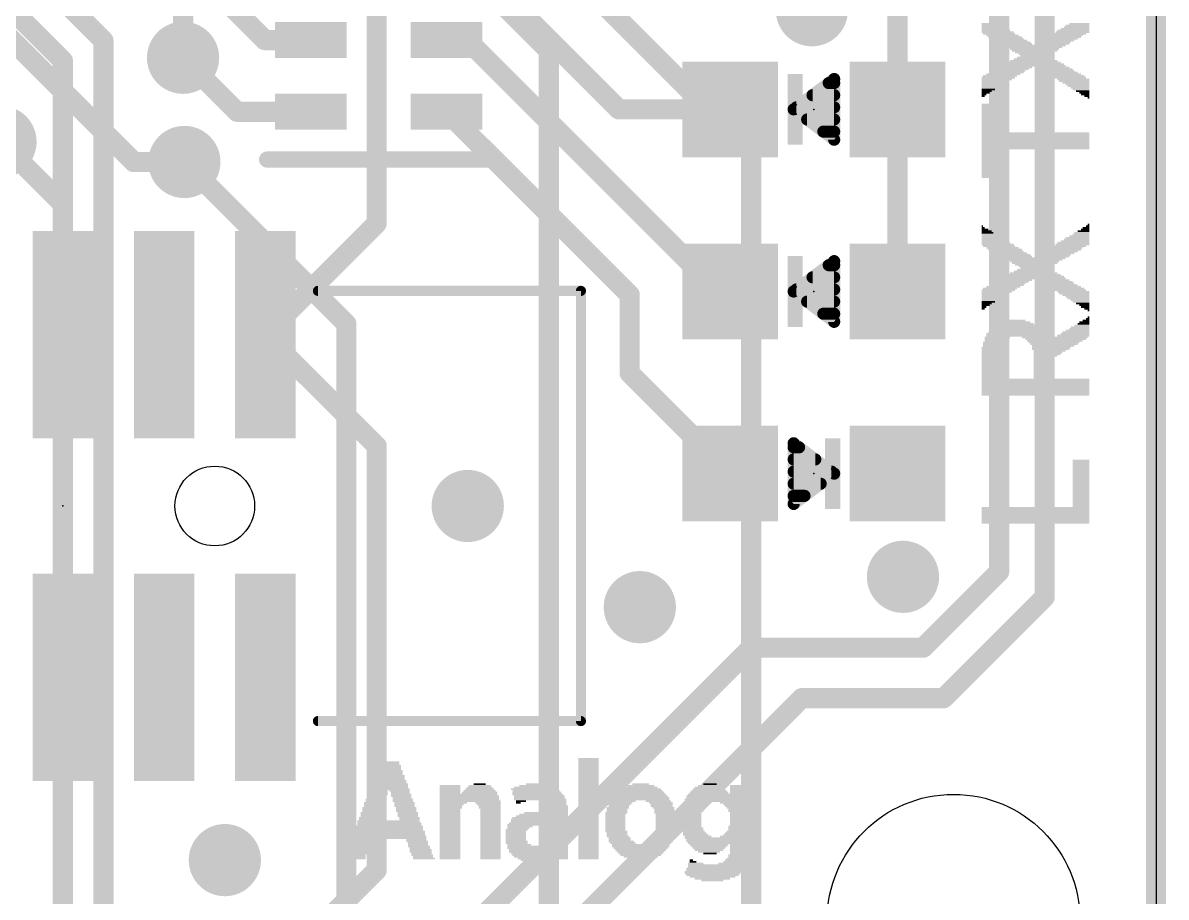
# Model space of a CAD drawing. Extents: x -3.3 to 68.7, y -0.1 to 53.5.
# Drawn here: x 54.36 to 68.71, y 7.92 to 18.89 of the extents above; entities that cross this region are included whole.
import ezdxf

# ---------------------------------------------------------------- set-up
doc = ezdxf.new("R2010")
doc.units = 0
for name, color, linetype in [('1', 12, 'CONTINUOUS'), ('16', 5, 'CONTINUOUS'), ('18', 3, 'CONTINUOUS'), ('20', 53, 'CONTINUOUS'), ('200', 4, 'CONTINUOUS'), ('21', 40, 'CONTINUOUS'), ('23', 53, 'CONTINUOUS')]:
    doc.layers.add(name, color=color, linetype=linetype)

# ---------------------------------------------------------------- blocks, each defined once
blk = doc.blocks.new('RECT')
blk.add_solid([(-0.5, -0.5), (0.5, -0.5), (-0.5, 0.5), (0.5, 0.5)])
blk = doc.blocks.new('ROUNDV')
at = {"const_width": 0.5}
blk.add_lwpolyline([(0, -0.25, 1), (0, 0.25, 1), (0, -0.25)], format="xyb", dxfattribs=at)

msp = doc.modelspace()

# ---------------------------------------------------------------- linework, layer by layer
at = {"layer": '1', "const_width": 0.254}
for points in [[(68.58, 53.34), (68.58, 0)], [(67.183, 26.67), (67.183, 11.684)], [(66.6115, 22.1615), (66.6115, 12.0015)], [(58.801, 16.374), (58.801, 20.828)], [(65.3374, 20.3454), (65.3374, 17.8054)], [(57.3976, 18.6754), (56.642, 19.431)], [(61.8404, 17.8054), (60.1704, 19.4754)], [(55.753, 17.145), (53.848, 19.05)], [(57.3976, 18.6754), (57.9764, 18.6754)], [(59.6764, 18.6754), (59.9376, 18.6754)], [(63.0936, 15.5194), (59.9376, 18.6754)], [(57.0495, 17.7754), (56.3717, 18.4532)], [(61.8404, 17.8054), (63.2374, 17.8054)], [(65.3374, 17.8054), (65.3374, 15.5194)], [(57.9764, 17.7754), (57.0495, 17.7754)], [(59.6764, 17.7754), (61.976, 15.4758)], [(54.0806, 17.399), (54.864, 16.6156)], [(56.388, 17.145), (55.753, 17.145)], [(54.864, 16.6156), (54.864, 14.977)], [(57.404, 14.977), (58.801, 16.374)], [(63.0936, 15.5194), (63.2374, 15.5194)], [(61.976, 15.4758), (61.976, 14.4948)], [(57.404, 14.977), (58.801, 13.58)], [(61.976, 14.4948), (63.2374, 13.2334)], [(58.801, 13.58), (58.801, 8.255)], [(66.6115, 12.0015), (65.659, 11.049)], [(67.183, 11.684), (65.913, 10.414)], [(63.5, 11.049), (58.801, 6.35)], [(65.659, 11.049), (63.5, 11.049)], [(64.135, 10.414), (59.182, 5.461)], [(65.913, 10.414), (64.135, 10.414)], [(58.801, 8.255), (57.531, 6.985)]]:
    msp.add_lwpolyline(points, dxfattribs=at)
at = {"layer": '1', "const_width": 0.127}
for points in [[(57.3976, 18.7389, 1), (57.3976, 18.6119)], [(57.9764, 18.6119, 1), (57.9764, 18.7389)], [(59.6764, 18.7389, 1), (59.6764, 18.6119)], [(59.9825, 18.7203, 1), (59.8927, 18.6305)], [(59.9376, 18.6119, 1), (59.9376, 18.7389)], [(57.3527, 18.6305, 1), (57.4425, 18.7203)], [(56.4166, 18.4981, 1), (56.3268, 18.4082)], [(61.8404, 17.8689, 1), (61.8404, 17.7419)], [(63.2374, 17.7419, 1), (63.2374, 17.8689)], [(65.4009, 17.8054, 1), (65.2739, 17.8054)], [(57.0495, 17.8389, 1), (57.0495, 17.7119)], [(57.0046, 17.7305, 1), (57.0944, 17.8203)], [(57.9764, 17.7119, 1), (57.9764, 17.8389)], [(59.7213, 17.8203, 1), (59.6315, 17.7305)], [(61.7955, 17.7605, 1), (61.8853, 17.8503)], [(65.2739, 17.8054, 1), (65.4009, 17.8054)], [(55.753, 17.2085, 1), (55.753, 17.0815)], [(55.7081, 17.1001, 1), (55.7979, 17.1899)], [(56.388, 17.0815, 1), (56.388, 17.2085)], [(54.9275, 16.6156, 1), (54.8005, 16.6156)], [(54.8191, 16.5707, 1), (54.9089, 16.6605)], [(58.8459, 16.3291, 1), (58.7561, 16.4189)], [(58.7375, 16.374, 1), (58.8645, 16.374)], [(63.0936, 15.5829, 1), (63.0936, 15.4559)], [(63.2374, 15.4559, 1), (63.2374, 15.5829)], [(62.0395, 15.4758, 1), (61.9125, 15.4758)], [(61.9311, 15.4309, 1), (62.0209, 15.5207)], [(63.0487, 15.4745, 1), (63.1385, 15.5643)], [(65.2739, 15.5194, 1), (65.4009, 15.5194)], [(57.4489, 15.0219, 1), (57.3591, 14.9321)], [(57.3591, 15.0219, 1), (57.4489, 14.9321)], [(54.8005, 14.977, 1), (54.9275, 14.977)], [(62.0209, 14.5397, 1), (61.9311, 14.4499)], [(61.9125, 14.4948, 1), (62.0395, 14.4948)], [(58.8645, 13.58, 1), (58.7375, 13.58)], [(58.7561, 13.5351, 1), (58.8459, 13.6249)], [(63.1925, 13.1885, 1), (63.2823, 13.2783)], [(66.548, 12.0015, 1), (66.675, 12.0015)], [(66.6564, 11.9566, 1), (66.5666, 12.0464)], [(67.2279, 11.6391, 1), (67.1381, 11.7289)], [(67.1195, 11.684, 1), (67.2465, 11.684)], [(63.5, 11.1125, 1), (63.5, 10.9855)], [(63.5449, 11.0041, 1), (63.4551, 11.0939)], [(65.6141, 11.0939, 1), (65.7039, 11.0041)], [(65.659, 10.9855, 1), (65.659, 11.1125)], [(64.135, 10.4775, 1), (64.135, 10.3505)], [(64.1799, 10.3691, 1), (64.0901, 10.4589)], [(65.8681, 10.4589, 1), (65.9579, 10.3691)], [(65.913, 10.3505, 1), (65.913, 10.4775)], [(58.8459, 8.2101, 1), (58.7561, 8.2999)], [(58.7375, 8.255, 1), (58.8645, 8.255)]]:
    msp.add_lwpolyline(points, format="xyb", dxfattribs=at)
at = {"layer": '16', "const_width": 0.254}
for points in [[(68.58, 53.34), (68.58, 0)], [(63.5, 17.272), (57.785, 22.987)], [(60.96, 18.542), (57.658, 21.844)], [(55.372, 18.669), (54.229, 19.812)], [(54.864, 18.415), (53.721, 19.558)], [(56.3717, 19.0663), (56.3717, 18.4532)], [(55.372, 3.048), (55.372, 18.669)], [(60.96, 18.542), (60.96, 2.54)], [(54.864, 18.415), (54.864, 4.064)], [(63.5, 17.272), (63.5, 2.54)], [(58.42, 15.113), (56.388, 17.145)], [(58.42, 15.113), (58.42, 2.54)]]:
    msp.add_lwpolyline(points, dxfattribs=at)
at = {"layer": '16', "const_width": 0.127}
for points in [[(55.4355, 18.669, 1), (55.3085, 18.669)], [(55.3271, 18.6241, 1), (55.4169, 18.7139)], [(61.0235, 18.542, 1), (60.8965, 18.542)], [(60.9151, 18.4971, 1), (61.0049, 18.5869)], [(54.9275, 18.415, 1), (54.8005, 18.415)], [(54.8191, 18.3701, 1), (54.9089, 18.4599)], [(56.3082, 18.4532, 1), (56.4352, 18.4532)], [(63.5635, 17.272, 1), (63.4365, 17.272)], [(63.4551, 17.2271, 1), (63.5449, 17.3169)], [(56.4329, 17.1899, 1), (56.3431, 17.1001)], [(58.4835, 15.113, 1), (58.3565, 15.113)], [(58.3751, 15.0681, 1), (58.4649, 15.1579)]]:
    msp.add_lwpolyline(points, format="xyb", dxfattribs=at)
at = {"layer": '20'}
msp.add_line((68.58, 37.846), (68.58, 5.08), dxfattribs=at)
for centre, radius in [((56.769, 12.827), 0.5), ((66.04, 7.62), 1.5875)]:
    msp.add_circle(centre, radius, dxfattribs=at)
at = {"layer": '21'}
for points, const_width in [([(64.5414, 18.1864), (64.0334, 17.8054)], 0.1524), ([(64.5414, 17.4244), (64.5414, 18.1864)], 0.1524), ([(64.4737, 18.1356), (64.5414, 18.1356)], 0.1524), ([(64.2705, 17.9832), (64.5414, 17.9832)], 0.1524), ([(64.0334, 17.8054), (64.5414, 17.4244)], 0.1524), ([(64.0673, 17.8308), (64.5414, 17.8308)], 0.1524), ([(64.2027, 17.6784), (64.5414, 17.6784)], 0.1524), ([(64.4059, 17.526), (64.5414, 17.526)], 0.1524), ([(60.2264, 17.1754), (57.4264, 17.1754)], 0.2032), ([(64.5414, 15.9004), (64.0334, 15.5194)], 0.1524), ([(64.4737, 15.8496), (64.5414, 15.8496)], 0.1524), ([(64.5414, 15.1384), (64.5414, 15.9004)], 0.1524), ([(64.2705, 15.6972), (64.5414, 15.6972)], 0.1524), ([(58.064, 15.527), (61.364, 15.527)], 0.127), ([(61.364, 15.527), (61.364, 10.127)], 0.127), ([(64.0334, 15.5194), (64.5414, 15.1384)], 0.1524), ([(64.0673, 15.5448), (64.5414, 15.5448)], 0.1524), ([(64.2027, 15.3924), (64.5414, 15.3924)], 0.1524), ([(64.4059, 15.24), (64.5414, 15.24)], 0.1524), ([(64.5414, 13.2334), (64.0334, 13.6144)], 0.1524), ([(64.0334, 13.6144), (64.0334, 12.8524)], 0.1524), ([(64.0334, 13.5636), (64.1011, 13.5636)], 0.1524), ([(64.0334, 13.4112), (64.3043, 13.4112)], 0.1524), ([(64.0334, 13.2588), (64.5075, 13.2588)], 0.1524), ([(64.0334, 12.8524), (64.5414, 13.2334)], 0.1524), ([(64.0334, 13.1064), (64.3721, 13.1064)], 0.1524), ([(64.0334, 12.954), (64.1689, 12.954)], 0.1524), ([(61.364, 10.127), (58.064, 10.127)], 0.127)]:
    msp.add_lwpolyline(points, dxfattribs=dict(at, const_width=const_width))
for points, const_width in [([(64.5795, 18.1864, 1), (64.5033, 18.1864)], 0.0762), ([(64.5643, 18.1559, 1), (64.5185, 18.2169)], 0.0762), ([(64.4737, 18.1737, 1), (64.4737, 18.0975)], 0.0762), ([(64.5414, 18.0975, 1), (64.5414, 18.1737)], 0.0762), ([(64.2705, 18.0213, 1), (64.2705, 17.9451)], 0.0762), ([(64.5414, 17.9451, 1), (64.5414, 18.0213)], 0.0762), ([(64.0563, 17.8359, 1), (64.0105, 17.7749)], 0.0762), ([(64.0105, 17.8359, 1), (64.0563, 17.7749)], 0.0762), ([(64.0673, 17.8689, 1), (64.0673, 17.7927)], 0.0762), ([(64.5414, 17.7927, 1), (64.5414, 17.8689)], 0.0762), ([(64.2027, 17.7165, 1), (64.2027, 17.6403)], 0.0762), ([(64.5414, 17.6403, 1), (64.5414, 17.7165)], 0.0762), ([(64.4059, 17.5641, 1), (64.4059, 17.4879)], 0.0762), ([(64.5414, 17.4879, 1), (64.5414, 17.5641)], 0.0762), ([(64.5033, 17.4244, 1), (64.5795, 17.4244)], 0.0762), ([(64.5185, 17.3939, 1), (64.5643, 17.4549)], 0.0762), ([(57.4264, 17.2262, 1), (57.4264, 17.1246)], 0.1016), ([(60.2264, 17.1246, 1), (60.2264, 17.2262)], 0.1016), ([(64.4737, 15.8877, 1), (64.4737, 15.8115)], 0.0762), ([(64.5795, 15.9004, 1), (64.5033, 15.9004)], 0.0762), ([(64.5643, 15.8699, 1), (64.5185, 15.9309)], 0.0762), ([(64.5414, 15.8115, 1), (64.5414, 15.8877)], 0.0762), ([(64.2705, 15.7353, 1), (64.2705, 15.6591)], 0.0762), ([(64.5414, 15.6591, 1), (64.5414, 15.7353)], 0.0762), ([(58.064, 15.5588, 1), (58.064, 15.4953)], 0.0635), ([(61.3958, 15.527, 1), (61.3323, 15.527)], 0.0635), ([(61.364, 15.4953, 1), (61.364, 15.5588)], 0.0635), ([(64.0563, 15.5499, 1), (64.0105, 15.4889)], 0.0762), ([(64.0105, 15.5499, 1), (64.0563, 15.4889)], 0.0762), ([(64.0673, 15.5829, 1), (64.0673, 15.5067)], 0.0762), ([(64.5414, 15.5067, 1), (64.5414, 15.5829)], 0.0762), ([(64.2027, 15.4305, 1), (64.2027, 15.3543)], 0.0762), ([(64.5414, 15.3543, 1), (64.5414, 15.4305)], 0.0762), ([(64.4059, 15.2781, 1), (64.4059, 15.2019)], 0.0762), ([(64.5185, 15.1079, 1), (64.5643, 15.1689)], 0.0762), ([(64.5414, 15.2019, 1), (64.5414, 15.2781)], 0.0762), ([(64.5033, 15.1384, 1), (64.5795, 15.1384)], 0.0762), ([(64.0563, 13.6449, 1), (64.0105, 13.5839)], 0.0762), ([(64.0715, 13.6144, 1), (63.9953, 13.6144)], 0.0762), ([(64.0334, 13.6017, 1), (64.0334, 13.5255)], 0.0762), ([(64.1011, 13.5255, 1), (64.1011, 13.6017)], 0.0762), ([(64.0334, 13.4493, 1), (64.0334, 13.3731)], 0.0762), ([(64.3043, 13.3731, 1), (64.3043, 13.4493)], 0.0762), ([(64.0334, 13.2969, 1), (64.0334, 13.2207)], 0.0762), ([(64.5075, 13.2207, 1), (64.5075, 13.2969)], 0.0762), ([(64.5643, 13.2029, 1), (64.5185, 13.2639)], 0.0762), ([(64.5185, 13.2029, 1), (64.5643, 13.2639)], 0.0762), ([(64.0334, 13.1445, 1), (64.0334, 13.0683)], 0.0762), ([(64.3721, 13.0683, 1), (64.3721, 13.1445)], 0.0762), ([(64.0334, 12.9921, 1), (64.0334, 12.9159)], 0.0762), ([(64.0105, 12.8829, 1), (64.0563, 12.8219)], 0.0762), ([(64.1689, 12.9159, 1), (64.1689, 12.9921)], 0.0762), ([(63.9953, 12.8524, 1), (64.0715, 12.8524)], 0.0762), ([(58.064, 10.1588, 1), (58.064, 10.0953)], 0.0635), ([(61.364, 10.0953, 1), (61.364, 10.1588)], 0.0635), ([(61.3323, 10.127, 1), (61.3958, 10.127)], 0.0635)]:
    msp.add_lwpolyline(points, format="xyb", dxfattribs=dict(at, const_width=const_width))
at = {"layer": '23'}
for p in [(64.2874, 17.8054), (64.2874, 15.5194), (64.2874, 13.2334), (54.864, 12.827)]:
    msp.add_point(p, dxfattribs=at)

# ---------------------------------------------------------------- block references
at = {"layer": '1'}
for p, xscale, yscale, rotation in [((57.9764, 18.6754), 0.45, 0.9, 90), ((59.6764, 18.6754), 0.45, 0.9, 90), ((63.2374, 17.8054), 1.2, 1.2, 90), ((65.3374, 17.8054), 1.2, 1.2, 90), ((57.9764, 17.7754), 0.45, 0.9, 90), ((59.6764, 17.7754), 0.45, 0.9, 90), ((63.2374, 15.5194), 1.2, 1.2, 90), ((65.3374, 15.5194), 1.2, 1.2, 90), ((63.2374, 13.2334), 1.2, 1.2, 270), ((65.3374, 13.2334), 1.2, 1.2, 270)]:
    msp.add_blockref('RECT', p, dxfattribs=dict(at, xscale=xscale, yscale=yscale, rotation=rotation))
at = {"layer": '1', "xscale": 0.76, "yscale": 2.6}
for p in [(54.864, 14.977), (56.134, 14.977), (57.404, 14.977), (54.864, 10.677), (56.134, 10.677), (57.404, 10.677)]:
    msp.add_blockref('RECT', p, dxfattribs=at)
at = {"layer": '18', "xscale": 0.9064, "yscale": 0.9064}
for p in [(64.262, 19.05), (64.262, 19.05), (56.3717, 18.4532), (56.3717, 18.4532), (54.0806, 17.399), (54.0806, 17.399), (56.388, 17.145), (56.388, 17.145), (59.944, 12.827), (59.944, 12.827), (65.405, 11.938), (65.405, 11.938), (62.103, 11.557), (62.103, 11.557), (56.896, 8.382), (56.896, 8.382)]:
    msp.add_blockref('ROUNDV', p, dxfattribs=at)
at = {"layer": '200'}
for p, xscale, yscale in [((66.5175, 18.8595), 0.254, 0.0213), ((66.5378, 18.8383), 0.2946, 0.0211), ((66.5594, 18.8172), 0.3378, 0.0211), ((66.5696, 18.796), 0.3581, 0.0213), ((66.5061, 18.8807), 0.2311, 0.0211), ((67.5437, 18.796), 0.4013, 0.0213), ((67.564, 18.8172), 0.3607, 0.0211), ((67.5856, 18.8383), 0.3175, 0.0211), ((67.5958, 18.8595), 0.2972, 0.0213), ((67.6173, 18.8807), 0.254, 0.0211), ((66.5912, 18.7748), 0.4013, 0.0211), ((66.6115, 18.7537), 0.4013, 0.0211), ((66.6534, 18.7325), 0.4039, 0.0213), ((66.6864, 18.7113), 0.4242, 0.0211), ((66.7182, 18.6902), 0.4013, 0.0211), ((66.7588, 18.669), 0.4013, 0.0213), ((66.802, 18.6478), 0.4013, 0.0211), ((67.31, 18.6478), 0.4013, 0.0211), ((67.3418, 18.669), 0.4242, 0.0213), ((67.3849, 18.6902), 0.4242, 0.0211), ((67.4268, 18.7113), 0.4216, 0.0211), ((67.4484, 18.7325), 0.4242, 0.0213), ((67.4903, 18.7537), 0.4216, 0.0211), ((67.5323, 18.7748), 0.4242, 0.0211), ((66.8236, 18.6267), 0.4039, 0.0211), ((67.056, 18.6055), 0.7823, 0.0213), ((67.0573, 18.5843), 0.6985, 0.0211), ((67.056, 18.5632), 0.6147, 0.0211), ((67.0573, 18.542), 0.5715, 0.0213), ((67.056, 18.5208), 0.4877, 0.0211), ((67.056, 18.4997), 0.4013, 0.0211), ((67.2782, 18.6267), 0.4242, 0.0211), ((67.0458, 18.3515), 0.8026, 0.0213), ((67.056, 18.3727), 0.7417, 0.0211), ((67.0458, 18.3938), 0.6756, 0.0211), ((67.0458, 18.415), 0.5944, 0.0213), ((67.0458, 18.4362), 0.508, 0.0211), ((67.0573, 18.4573), 0.4445, 0.0211), ((67.056, 18.4785), 0.3607, 0.0213), ((66.6229, 18.2245), 0.4242, 0.0213), ((66.6636, 18.2457), 0.4242, 0.0211), ((66.7067, 18.2668), 0.4242, 0.0211), ((66.7385, 18.288), 0.4013, 0.0213), ((66.7703, 18.3092), 0.4242, 0.0211), ((66.8134, 18.3303), 0.4242, 0.0211), ((67.2897, 18.3303), 0.4013, 0.0211), ((67.3316, 18.3092), 0.4039, 0.0211), ((67.3532, 18.288), 0.4013, 0.0213), ((67.3951, 18.2668), 0.4039, 0.0211), ((67.437, 18.2457), 0.4013, 0.0211), ((67.4688, 18.2245), 0.4242, 0.0213), ((66.6013, 18.2033), 0.4216, 0.0211), ((66.581, 18.1822), 0.381, 0.0211), ((66.5594, 18.161), 0.3378, 0.0213), ((66.5277, 18.1187), 0.2743, 0.0211), ((66.4959, 18.0763), 0.2108, 0.0211), ((66.5493, 18.1398), 0.3175, 0.0211), ((66.5061, 18.0975), 0.2311, 0.0213), ((67.5005, 18.2033), 0.4013, 0.0211), ((67.5437, 18.1822), 0.4013, 0.0211), ((67.5538, 18.161), 0.381, 0.0213), ((67.5754, 18.1398), 0.3378, 0.0211), ((67.5958, 18.1187), 0.2972, 0.0211), ((67.6072, 18.0975), 0.2743, 0.0213), ((67.6275, 18.0763), 0.2337, 0.0211), ((66.4743, 18.0552), 0.1676, 0.0211), ((66.454, 18.034), 0.127, 0.0213), ((66.421, 17.9917), 0.061, 0.0211), ((66.4108, 17.9705), 0.0406, 0.0213), ((66.4426, 18.0128), 0.1041, 0.0211), ((67.6389, 18.0552), 0.2108, 0.0211), ((67.6593, 18.034), 0.1702, 0.0213), ((67.6808, 18.0128), 0.127, 0.0211), ((67.691, 17.9917), 0.1067, 0.0211), ((67.7126, 17.9705), 0.0635, 0.0213), ((67.7342, 17.9493), 0.0203, 0.0211), ((66.4959, 17.8647), 0.2108, 0.0211), ((66.4959, 17.8435), 0.2108, 0.0213), ((66.4959, 17.8223), 0.2108, 0.0211), ((66.4959, 17.8012), 0.2108, 0.0211), ((66.4959, 17.78), 0.2108, 0.0213), ((66.4959, 17.7588), 0.2108, 0.0211), ((66.4959, 17.7377), 0.2108, 0.0211), ((66.4959, 17.7165), 0.2108, 0.0213), ((66.4959, 17.6953), 0.2108, 0.0211), ((66.4959, 17.6742), 0.2108, 0.0211), ((66.4959, 17.653), 0.2108, 0.0213), ((66.4959, 17.6318), 0.2108, 0.0211), ((66.4959, 17.6107), 0.2108, 0.0211), ((66.4959, 17.5895), 0.2108, 0.0213), ((66.4959, 17.5683), 0.2108, 0.0211), ((66.4959, 17.5472), 0.2108, 0.0211), ((66.4959, 17.526), 0.2108, 0.0213), ((67.0674, 17.5048), 1.3538, 0.0211), ((67.0674, 17.4837), 1.3538, 0.0211), ((67.0674, 17.4625), 1.3538, 0.0213), ((67.0674, 17.4413), 1.3538, 0.0211), ((67.0674, 17.4202), 1.3538, 0.0211), ((67.0674, 17.399), 1.3538, 0.0213), ((67.0674, 17.3778), 1.3538, 0.0211), ((67.0674, 17.3567), 1.3538, 0.0211), ((67.0674, 17.3355), 1.3538, 0.0213), ((67.0674, 17.3143), 1.3538, 0.0211), ((66.4959, 17.2932), 0.2108, 0.0211), ((66.4959, 17.272), 0.2108, 0.0213), ((66.4959, 17.2508), 0.2108, 0.0211), ((66.4959, 17.2297), 0.2108, 0.0211), ((66.4959, 17.2085), 0.2108, 0.0213), ((66.4959, 17.1873), 0.2108, 0.0211), ((66.4959, 17.1662), 0.2108, 0.0211), ((66.4959, 17.145), 0.2108, 0.0213), ((66.4959, 17.1238), 0.2108, 0.0211), ((66.4959, 17.1027), 0.2108, 0.0211), ((66.4959, 17.0815), 0.2108, 0.0213), ((66.4959, 17.0603), 0.2108, 0.0211), ((66.4959, 17.0392), 0.2108, 0.0211), ((66.4959, 17.018), 0.2108, 0.0213), ((66.4959, 16.9968), 0.2108, 0.0211), ((66.4959, 16.9757), 0.2108, 0.0211), ((66.4959, 16.9545), 0.2108, 0.0213), ((67.7342, 16.3618), 0.0203, 0.0211), ((66.4108, 16.3195), 0.0406, 0.0213), ((66.4324, 16.2983), 0.0838, 0.0211), ((66.454, 16.2772), 0.127, 0.0211), ((66.4007, 16.3407), 0.0203, 0.0211), ((66.4642, 16.256), 0.1473, 0.0213), ((66.4858, 16.2348), 0.1905, 0.0211), ((66.5061, 16.2137), 0.2311, 0.0211), ((67.6173, 16.2137), 0.254, 0.0211), ((67.6389, 16.2348), 0.2108, 0.0211), ((67.6491, 16.256), 0.1905, 0.0213), ((67.6707, 16.2772), 0.1473, 0.0211), ((67.691, 16.2983), 0.1067, 0.0211), ((67.7024, 16.3195), 0.0838, 0.0213), ((67.7228, 16.3407), 0.0432, 0.0211), ((66.5175, 16.1925), 0.254, 0.0213), ((66.5378, 16.1713), 0.2946, 0.0211), ((66.5594, 16.1502), 0.3378, 0.0211), ((66.5696, 16.129), 0.3581, 0.0213), ((66.5912, 16.1078), 0.4013, 0.0211), ((66.6115, 16.0867), 0.4013, 0.0211), ((66.6534, 16.0655), 0.4039, 0.0213), ((67.4484, 16.0655), 0.4242, 0.0213), ((67.4903, 16.0867), 0.4216, 0.0211), ((67.5323, 16.1078), 0.4242, 0.0211), ((67.5437, 16.129), 0.4013, 0.0213), ((67.564, 16.1502), 0.3607, 0.0211), ((67.5856, 16.1713), 0.3175, 0.0211), ((67.5958, 16.1925), 0.2972, 0.0213), ((66.6864, 16.0443), 0.4242, 0.0211), ((66.7182, 16.0232), 0.4013, 0.0211), ((66.7588, 16.002), 0.4013, 0.0213), ((66.802, 15.9808), 0.4013, 0.0211), ((66.8236, 15.9597), 0.4039, 0.0211), ((67.056, 15.9385), 0.7823, 0.0213), ((67.0573, 15.9173), 0.6985, 0.0211), ((67.2782, 15.9597), 0.4242, 0.0211), ((67.31, 15.9808), 0.4013, 0.0211), ((67.3418, 16.002), 0.4242, 0.0213), ((67.3849, 16.0232), 0.4242, 0.0211), ((67.4268, 16.0443), 0.4216, 0.0211), ((67.056, 15.8962), 0.6147, 0.0211), ((67.0573, 15.875), 0.5715, 0.0213), ((67.056, 15.8538), 0.4877, 0.0211), ((67.0573, 15.7903), 0.4445, 0.0211), ((67.056, 15.8327), 0.4013, 0.0211), ((67.056, 15.8115), 0.3607, 0.0213), ((66.7703, 15.6422), 0.4242, 0.0211), ((66.8134, 15.6633), 0.4242, 0.0211), ((67.0458, 15.6845), 0.8026, 0.0213), ((67.056, 15.7057), 0.7417, 0.0211), ((67.0458, 15.7268), 0.6756, 0.0211), ((67.0458, 15.748), 0.5944, 0.0213), ((67.0458, 15.7692), 0.508, 0.0211), ((67.2897, 15.6633), 0.4013, 0.0211), ((67.3316, 15.6422), 0.4039, 0.0211), ((66.6013, 15.5363), 0.4216, 0.0211), ((66.581, 15.5152), 0.381, 0.0211), ((66.5594, 15.494), 0.3378, 0.0213), ((66.6229, 15.5575), 0.4242, 0.0213), ((66.6636, 15.5787), 0.4242, 0.0211), ((66.7067, 15.5998), 0.4242, 0.0211), ((66.7385, 15.621), 0.4013, 0.0213), ((67.3532, 15.621), 0.4013, 0.0213), ((67.3951, 15.5998), 0.4039, 0.0211), ((67.437, 15.5787), 0.4013, 0.0211), ((67.4688, 15.5575), 0.4242, 0.0213), ((67.5005, 15.5363), 0.4013, 0.0211), ((67.5437, 15.5152), 0.4013, 0.0211), ((67.5538, 15.494), 0.381, 0.0213), ((66.5277, 15.4517), 0.2743, 0.0211), ((66.4959, 15.4093), 0.2108, 0.0211), ((66.4743, 15.3882), 0.1676, 0.0211), ((66.454, 15.367), 0.127, 0.0213), ((66.5493, 15.4728), 0.3175, 0.0211), ((66.5061, 15.4305), 0.2311, 0.0213), ((66.4426, 15.3458), 0.1041, 0.0211), ((67.5754, 15.4728), 0.3378, 0.0211), ((67.5958, 15.4517), 0.2972, 0.0211), ((67.6072, 15.4305), 0.2743, 0.0213), ((67.6275, 15.4093), 0.2337, 0.0211), ((67.6389, 15.3882), 0.2108, 0.0211), ((67.6593, 15.367), 0.1702, 0.0213), ((67.6808, 15.3458), 0.127, 0.0211), ((66.421, 15.3247), 0.061, 0.0211), ((66.4108, 15.3035), 0.0406, 0.0213), ((67.691, 15.3247), 0.1067, 0.0211), ((67.7126, 15.3035), 0.0635, 0.0213), ((67.7342, 15.2823), 0.0203, 0.0211), ((67.7342, 15.1977), 0.0203, 0.0211), ((66.8236, 15.0707), 0.5715, 0.0211), ((66.8122, 15.0918), 0.508, 0.0211), ((66.8236, 15.113), 0.4445, 0.0213), ((66.8236, 15.1342), 0.3581, 0.0211), ((66.8236, 15.1553), 0.2311, 0.0211), ((67.6275, 15.0707), 0.2337, 0.0211), ((67.6491, 15.0918), 0.1905, 0.0211), ((67.6707, 15.113), 0.1473, 0.0213), ((67.6808, 15.1342), 0.127, 0.0211), ((67.7024, 15.1553), 0.0838, 0.0211), ((67.7228, 15.1765), 0.0432, 0.0213), ((66.5696, 14.9225), 0.2769, 0.0213), ((66.5899, 14.9437), 0.3175, 0.0211), ((66.8223, 14.9648), 0.7417, 0.0211), ((66.8122, 14.986), 0.7214, 0.0213), ((66.8134, 15.0072), 0.6782, 0.0211), ((66.8236, 15.0283), 0.6579, 0.0211), ((66.8236, 15.0495), 0.6121, 0.0213), ((67.0458, 14.9437), 0.2946, 0.0211), ((67.0776, 14.9225), 0.2769, 0.0213), ((67.4789, 14.9225), 0.4445, 0.0213), ((67.5119, 14.9437), 0.4242, 0.0211), ((67.5437, 14.9648), 0.4013, 0.0211), ((67.564, 14.986), 0.3607, 0.0213), ((67.5754, 15.0072), 0.3378, 0.0211), ((67.5958, 15.0283), 0.2972, 0.0211), ((67.6173, 15.0495), 0.254, 0.0213), ((66.4959, 14.7743), 0.2108, 0.0211), ((66.5061, 14.8167), 0.2311, 0.0211), ((66.5061, 14.7955), 0.2311, 0.0213), ((66.5378, 14.8802), 0.254, 0.0211), ((66.5277, 14.859), 0.2337, 0.0213), ((66.5162, 14.8378), 0.2108, 0.0211), ((66.548, 14.9013), 0.2337, 0.0211), ((67.0877, 14.9013), 0.2565, 0.0211), ((67.2998, 14.8802), 0.635, 0.0211), ((67.2998, 14.859), 0.5944, 0.0213), ((67.2897, 14.8378), 0.5283, 0.0211), ((67.2579, 14.7955), 0.4648, 0.0213), ((67.2681, 14.8167), 0.4851, 0.0211), ((67.2465, 14.7743), 0.4013, 0.0211), ((67.4484, 14.9013), 0.4242, 0.0211), ((66.4959, 14.7532), 0.2108, 0.0211), ((66.4959, 14.732), 0.2108, 0.0213), ((66.4959, 14.7108), 0.2108, 0.0211), ((66.4959, 14.6897), 0.2108, 0.0211), ((66.4959, 14.6685), 0.2108, 0.0213), ((66.4959, 14.6473), 0.2108, 0.0211), ((66.4959, 14.6262), 0.2108, 0.0211), ((67.1944, 14.7108), 0.2972, 0.0211), ((67.1728, 14.6897), 0.254, 0.0211), ((67.2262, 14.7532), 0.3607, 0.0211), ((67.2148, 14.732), 0.3378, 0.0213), ((67.1627, 14.6685), 0.2337, 0.0213), ((67.1513, 14.6473), 0.2108, 0.0211), ((67.1513, 14.6262), 0.2108, 0.0211), ((66.4959, 14.605), 0.2108, 0.0213), ((66.4959, 14.5838), 0.2108, 0.0211), ((66.4959, 14.5627), 0.2108, 0.0211), ((66.4959, 14.5415), 0.2108, 0.0213), ((66.4959, 14.5203), 0.2108, 0.0211), ((66.4959, 14.4992), 0.2108, 0.0211), ((67.1513, 14.605), 0.2108, 0.0213), ((67.1513, 14.5838), 0.2108, 0.0211), ((67.1513, 14.5627), 0.2108, 0.0211), ((67.1513, 14.5415), 0.2108, 0.0213), ((67.1513, 14.5203), 0.2108, 0.0211), ((67.1513, 14.4992), 0.2108, 0.0211), ((66.4959, 14.478), 0.2108, 0.0213), ((66.4959, 14.4568), 0.2108, 0.0211), ((66.4959, 14.4357), 0.2108, 0.0211), ((67.0674, 14.4145), 1.3538, 0.0213), ((67.0674, 14.3933), 1.3538, 0.0211), ((67.0674, 14.3722), 1.3538, 0.0211), ((67.0674, 14.351), 1.3538, 0.0213), ((67.1513, 14.478), 0.2108, 0.0213), ((67.1513, 14.4568), 0.2108, 0.0211), ((67.1513, 14.4357), 0.2108, 0.0211), ((67.0674, 14.3298), 1.3538, 0.0211), ((67.0674, 14.3087), 1.3538, 0.0211), ((67.0674, 14.2875), 1.3538, 0.0213), ((67.0674, 14.2663), 1.3538, 0.0211), ((67.0674, 14.2452), 1.3538, 0.0211), ((67.0674, 14.224), 1.3538, 0.0213), ((67.6389, 13.3985), 0.2108, 0.0213), ((67.6389, 13.3773), 0.2108, 0.0211), ((67.6389, 13.3562), 0.2108, 0.0211), ((67.6389, 13.335), 0.2108, 0.0213), ((67.6389, 13.3138), 0.2108, 0.0211), ((67.6389, 13.2927), 0.2108, 0.0211), ((67.6389, 13.2715), 0.2108, 0.0213), ((67.6389, 13.2503), 0.2108, 0.0211), ((67.6389, 13.2292), 0.2108, 0.0211), ((67.6389, 13.208), 0.2108, 0.0213), ((67.6389, 13.1868), 0.2108, 0.0211), ((67.6389, 13.1657), 0.2108, 0.0211), ((67.6389, 13.1445), 0.2108, 0.0213), ((67.6389, 13.1233), 0.2108, 0.0211), ((67.6389, 13.1022), 0.2108, 0.0211), ((67.6389, 13.081), 0.2108, 0.0213), ((67.6389, 13.0598), 0.2108, 0.0211), ((67.6389, 13.0387), 0.2108, 0.0211), ((67.6389, 13.0175), 0.2108, 0.0213), ((67.6389, 12.9963), 0.2108, 0.0211), ((67.6389, 12.9752), 0.2108, 0.0211), ((67.6389, 12.954), 0.2108, 0.0213), ((67.6389, 12.9328), 0.2108, 0.0211), ((67.6389, 12.9117), 0.2108, 0.0211), ((67.0674, 12.8058), 1.3538, 0.0211), ((67.0674, 12.7847), 1.3538, 0.0211), ((67.0674, 12.7635), 1.3538, 0.0213), ((67.6389, 12.8905), 0.2108, 0.0213), ((67.6389, 12.8693), 0.2108, 0.0211), ((67.6389, 12.8482), 0.2108, 0.0211), ((67.6389, 12.827), 0.2108, 0.0213), ((67.0674, 12.7423), 1.3538, 0.0211), ((67.0674, 12.7212), 1.3538, 0.0211), ((67.0674, 12.7), 1.3538, 0.0213), ((67.0674, 12.6788), 1.3538, 0.0211), ((67.0674, 12.6577), 1.3538, 0.0211), ((67.0674, 12.6365), 1.3538, 0.0213), ((67.0674, 12.6153), 1.3538, 0.0211), ((58.9597, 9.6097), 0.2515, 0.0211), ((61.4578, 9.652), 0.254, 0.0213), ((61.4578, 9.6308), 0.254, 0.0211), ((61.4578, 9.6097), 0.254, 0.0211), ((58.9597, 9.5038), 0.3378, 0.0211), ((58.9597, 9.4827), 0.3378, 0.0211), ((58.9597, 9.4615), 0.3378, 0.0213), ((58.9597, 9.5673), 0.2972, 0.0211), ((58.9597, 9.5462), 0.2972, 0.0211), ((58.9597, 9.525), 0.2972, 0.0213), ((58.9597, 9.5885), 0.2515, 0.0213), ((61.4578, 9.5885), 0.254, 0.0213), ((61.4578, 9.5673), 0.254, 0.0211), ((61.4578, 9.5462), 0.254, 0.0211), ((61.4578, 9.525), 0.254, 0.0213), ((61.4578, 9.5038), 0.254, 0.0211), ((61.4578, 9.4827), 0.254, 0.0211), ((61.4578, 9.4615), 0.254, 0.0213), ((58.9597, 9.3345), 0.4648, 0.0213), ((58.9597, 9.3768), 0.4242, 0.0211), ((58.9597, 9.3557), 0.4242, 0.0211), ((58.9496, 9.398), 0.4039, 0.0213), ((58.961, 9.4403), 0.381, 0.0211), ((58.961, 9.4192), 0.381, 0.0211), ((60.0926, 9.3345), 0.1499, 0.0213), ((60.8025, 9.3345), 0.254, 0.0213), ((61.4578, 9.4403), 0.254, 0.0211), ((61.4578, 9.4192), 0.254, 0.0211), ((61.4578, 9.398), 0.254, 0.0213), ((61.4578, 9.3768), 0.254, 0.0211), ((61.4578, 9.3557), 0.254, 0.0211), ((61.4578, 9.3345), 0.254, 0.0213), ((62.1144, 9.3345), 0.2108, 0.0213), ((62.9818, 9.3345), 0.1676, 0.0213), ((58.8112, 9.2075), 0.254, 0.0213), ((58.801, 9.1863), 0.2337, 0.0211), ((58.961, 9.271), 0.508, 0.0213), ((58.8226, 9.2498), 0.2311, 0.0211), ((58.8226, 9.2287), 0.2311, 0.0211), ((58.9597, 9.3133), 0.4648, 0.0211), ((58.9597, 9.2922), 0.4648, 0.0211), ((59.088, 9.2498), 0.254, 0.0211), ((59.0982, 9.2287), 0.2337, 0.0211), ((59.1083, 9.2075), 0.254, 0.0213), ((59.1083, 9.1863), 0.254, 0.0211), ((59.9542, 9.2075), 0.7214, 0.0213), ((59.9643, 9.1863), 0.7417, 0.0211), ((59.7218, 9.3133), 0.2565, 0.0211), ((59.7218, 9.2922), 0.2565, 0.0211), ((59.7218, 9.271), 0.2565, 0.0213), ((59.7218, 9.2498), 0.2565, 0.0211), ((59.7218, 9.2287), 0.2565, 0.0211), ((60.0926, 9.2287), 0.4445, 0.0211), ((60.0926, 9.2498), 0.4039, 0.0211), ((60.0926, 9.271), 0.3581, 0.0213), ((60.0926, 9.2922), 0.3175, 0.0211), ((60.0926, 9.3133), 0.2769, 0.0211), ((60.7809, 9.271), 0.5918, 0.0213), ((60.8127, 9.2287), 0.6147, 0.0211), ((60.8228, 9.2075), 0.635, 0.0213), ((60.8013, 9.2498), 0.5918, 0.0211), ((60.7797, 9.2922), 0.508, 0.0211), ((60.8432, 9.1863), 0.635, 0.0211), ((60.7911, 9.3133), 0.4039, 0.0211), ((61.4578, 9.3133), 0.254, 0.0211), ((61.4578, 9.2922), 0.254, 0.0211), ((61.4578, 9.271), 0.254, 0.0213), ((61.4578, 9.2498), 0.254, 0.0211), ((61.4578, 9.2287), 0.254, 0.0211), ((61.4578, 9.2075), 0.254, 0.0213), ((61.4578, 9.1863), 0.254, 0.0211), ((62.1144, 9.1863), 0.6782, 0.0211), ((62.1132, 9.2075), 0.635, 0.0213), ((62.1144, 9.2287), 0.5918, 0.0211), ((62.1144, 9.2498), 0.5512, 0.0211), ((62.1132, 9.271), 0.508, 0.0213), ((62.1144, 9.2922), 0.4242, 0.0211), ((62.1144, 9.3133), 0.3378, 0.0211), ((63.0873, 9.1863), 0.8052, 0.0211), ((63.0987, 9.2075), 0.7823, 0.0213), ((62.9717, 9.2287), 0.4877, 0.0211), ((62.9704, 9.2498), 0.4445, 0.0211), ((62.9704, 9.271), 0.4039, 0.0213), ((62.9717, 9.2922), 0.3607, 0.0211), ((62.9717, 9.3133), 0.2743, 0.0211), ((63.3628, 9.3133), 0.254, 0.0211), ((63.3628, 9.2922), 0.254, 0.0211), ((63.3628, 9.271), 0.254, 0.0213), ((63.3628, 9.2498), 0.254, 0.0211), ((63.3628, 9.2287), 0.254, 0.0211), ((58.7477, 9.0382), 0.254, 0.0211), ((58.7705, 9.1017), 0.254, 0.0211), ((58.7705, 9.0805), 0.254, 0.0213), ((58.7591, 9.0593), 0.2311, 0.0211), ((58.7908, 9.144), 0.254, 0.0213), ((58.7807, 9.1228), 0.2337, 0.0211), ((58.801, 9.1652), 0.2337, 0.0211), ((59.1185, 9.1652), 0.2337, 0.0211), ((59.1287, 9.144), 0.254, 0.0213), ((59.1287, 9.1228), 0.254, 0.0211), ((59.1502, 9.1017), 0.2565, 0.0211), ((59.1502, 9.0805), 0.2565, 0.0213), ((59.1502, 9.0593), 0.2565, 0.0211), ((59.1718, 9.0382), 0.254, 0.0211), ((59.9643, 9.1652), 0.7417, 0.0211), ((59.9643, 9.144), 0.7417, 0.0213), ((59.7637, 9.1017), 0.3404, 0.0211), ((59.7421, 9.0805), 0.2972, 0.0213), ((59.7319, 9.0593), 0.2769, 0.0211), ((59.7319, 9.0382), 0.2769, 0.0211), ((59.9758, 9.1228), 0.7645, 0.0211), ((60.1993, 9.1017), 0.3175, 0.0211), ((60.2094, 9.0805), 0.2972, 0.0213), ((60.2196, 9.0593), 0.2769, 0.0211), ((60.2196, 9.0382), 0.2769, 0.0211), ((60.8533, 9.144), 0.6553, 0.0213), ((60.8432, 9.1652), 0.635, 0.0211), ((60.612, 9.1228), 0.127, 0.0211), ((60.579, 9.1017), 0.061, 0.0211), ((61.0121, 9.1228), 0.3378, 0.0211), ((61.0337, 9.1017), 0.2946, 0.0211), ((61.0438, 9.0805), 0.2743, 0.0213), ((61.0667, 9.0593), 0.2743, 0.0211), ((61.0768, 9.0382), 0.254, 0.0211), ((61.4578, 9.1652), 0.254, 0.0211), ((61.4578, 9.144), 0.254, 0.0213), ((61.4578, 9.1228), 0.254, 0.0211), ((61.4578, 9.1017), 0.254, 0.0211), ((61.4578, 9.0805), 0.254, 0.0213), ((61.4578, 9.0593), 0.254, 0.0211), ((61.4578, 9.0382), 0.254, 0.0211), ((61.8274, 9.0382), 0.2769, 0.0211), ((61.8604, 9.1017), 0.2972, 0.0211), ((61.849, 9.0805), 0.2743, 0.0213), ((61.8388, 9.0593), 0.254, 0.0211), ((61.8909, 9.1228), 0.3175, 0.0211), ((62.1144, 9.1652), 0.7188, 0.0211), ((62.1144, 9.144), 0.7188, 0.0213), ((62.3354, 9.1228), 0.3175, 0.0211), ((62.3684, 9.1017), 0.2972, 0.0211), ((62.3786, 9.0805), 0.2769, 0.0213), ((62.3786, 9.0593), 0.2769, 0.0211), ((62.4002, 9.0382), 0.2743, 0.0211), ((62.7913, 9.0593), 0.2946, 0.0211), ((62.8231, 9.1017), 0.3581, 0.0211), ((62.8028, 9.0805), 0.3175, 0.0213), ((62.7812, 9.0382), 0.2743, 0.0211), ((63.0771, 9.144), 0.8255, 0.0213), ((63.0771, 9.1228), 0.8255, 0.0211), ((63.0873, 9.1652), 0.8052, 0.0211), ((63.2993, 9.1017), 0.381, 0.0211), ((63.3209, 9.0805), 0.3378, 0.0213), ((63.3311, 9.0593), 0.3175, 0.0211), ((63.3413, 9.0382), 0.2972, 0.0211), ((58.707, 8.9112), 0.254, 0.0211), ((58.707, 8.89), 0.254, 0.0213), ((58.7273, 8.9747), 0.254, 0.0211), ((58.7273, 8.9535), 0.254, 0.0213), ((58.7172, 8.9323), 0.2337, 0.0211), ((58.7375, 8.9958), 0.2337, 0.0211), ((58.7477, 9.017), 0.254, 0.0213), ((59.1718, 9.017), 0.254, 0.0213), ((59.1718, 8.9958), 0.254, 0.0211), ((59.1922, 8.9747), 0.254, 0.0211), ((59.1922, 8.9535), 0.254, 0.0213), ((59.1922, 8.9323), 0.254, 0.0211), ((59.2138, 8.9112), 0.2565, 0.0211), ((59.2138, 8.89), 0.2565, 0.0213), ((59.7218, 9.017), 0.2565, 0.0213), ((59.7218, 8.9958), 0.2565, 0.0211), ((59.7218, 8.9747), 0.2565, 0.0211), ((59.7218, 8.9535), 0.2565, 0.0213), ((59.7218, 8.9323), 0.2565, 0.0211), ((59.7218, 8.9112), 0.2565, 0.0211), ((59.7218, 8.89), 0.2565, 0.0213), ((60.2298, 9.017), 0.2565, 0.0213), ((60.2298, 8.9958), 0.2565, 0.0211), ((60.2298, 8.9747), 0.2565, 0.0211), ((60.2298, 8.9535), 0.2565, 0.0213), ((60.2298, 8.9323), 0.2565, 0.0211), ((60.2298, 8.9112), 0.2565, 0.0211), ((60.2298, 8.89), 0.2565, 0.0213), ((60.8444, 8.89), 0.7188, 0.0213), ((60.8546, 8.9112), 0.6985, 0.0211), ((60.8762, 8.9323), 0.6553, 0.0211), ((60.7593, 8.9535), 0.3404, 0.0213), ((60.7593, 8.9747), 0.2134, 0.0211), ((61.0768, 9.017), 0.254, 0.0213), ((61.0768, 8.9958), 0.254, 0.0211), ((61.0768, 8.9747), 0.254, 0.0211), ((61.0768, 8.9535), 0.254, 0.0213), ((61.4578, 9.017), 0.254, 0.0213), ((61.4578, 8.9958), 0.254, 0.0211), ((61.4578, 8.9747), 0.254, 0.0211), ((61.4578, 8.9535), 0.254, 0.0213), ((61.4578, 8.9323), 0.254, 0.0211), ((61.4578, 8.9112), 0.254, 0.0211), ((61.4578, 8.89), 0.254, 0.0213), ((61.8071, 8.9747), 0.2769, 0.0211), ((61.7957, 8.9535), 0.254, 0.0213), ((61.7957, 8.9323), 0.254, 0.0211), ((61.7957, 8.9112), 0.254, 0.0211), ((61.7957, 8.89), 0.254, 0.0213), ((61.8173, 9.017), 0.2565, 0.0213), ((61.8173, 8.9958), 0.2565, 0.0211), ((62.4103, 9.017), 0.254, 0.0213), ((62.4103, 8.9958), 0.254, 0.0211), ((62.4205, 8.9747), 0.2743, 0.0211), ((62.4307, 8.9535), 0.254, 0.0213), ((62.4307, 8.9323), 0.254, 0.0211), ((62.4307, 8.9112), 0.254, 0.0211), ((62.4307, 8.89), 0.254, 0.0213), ((62.7596, 9.017), 0.2769, 0.0213), ((62.7596, 8.9958), 0.2769, 0.0211), ((62.7482, 8.9747), 0.254, 0.0211), ((62.7482, 8.9535), 0.254, 0.0213), ((62.7482, 8.9323), 0.254, 0.0211), ((62.7482, 8.9112), 0.254, 0.0211), ((62.7482, 8.89), 0.254, 0.0213), ((63.3527, 9.017), 0.2743, 0.0213), ((63.3527, 8.9958), 0.2743, 0.0211), ((63.3628, 8.9747), 0.254, 0.0211), ((63.3628, 8.9535), 0.254, 0.0213), ((63.3628, 8.9323), 0.254, 0.0211), ((63.3628, 8.9112), 0.254, 0.0211), ((63.3628, 8.89), 0.254, 0.0213), ((58.9597, 8.7418), 0.8915, 0.0211), ((58.9597, 8.8053), 0.8458, 0.0211), ((58.9597, 8.7842), 0.8458, 0.0211), ((58.9597, 8.763), 0.8458, 0.0213), ((58.9597, 8.8477), 0.8052, 0.0211), ((58.9597, 8.8265), 0.8052, 0.0213), ((58.9496, 8.8688), 0.7849, 0.0211), ((59.7218, 8.8688), 0.2565, 0.0211), ((59.7218, 8.8477), 0.2565, 0.0211), ((59.7218, 8.8265), 0.2565, 0.0213), ((59.7218, 8.8053), 0.2565, 0.0211), ((59.7218, 8.7842), 0.2565, 0.0211), ((59.7218, 8.763), 0.2565, 0.0213), ((59.7218, 8.7418), 0.2565, 0.0211), ((60.2298, 8.8688), 0.2565, 0.0211), ((60.2298, 8.8477), 0.2565, 0.0211), ((60.2298, 8.8265), 0.2565, 0.0213), ((60.2298, 8.8053), 0.2565, 0.0211), ((60.2298, 8.7842), 0.2565, 0.0211), ((60.2298, 8.763), 0.2565, 0.0213), ((60.2298, 8.7418), 0.2565, 0.0211), ((60.5485, 8.7418), 0.254, 0.0211), ((60.5587, 8.763), 0.2743, 0.0213), ((60.8228, 8.8265), 0.762, 0.0213), ((60.6006, 8.8053), 0.3175, 0.0211), ((60.579, 8.7842), 0.2743, 0.0211), ((60.833, 8.8477), 0.7417, 0.0211), ((60.8444, 8.8688), 0.7188, 0.0211), ((61.0553, 8.8053), 0.2972, 0.0211), ((61.0768, 8.7842), 0.254, 0.0211), ((61.0768, 8.763), 0.254, 0.0213), ((61.0768, 8.7418), 0.254, 0.0211), ((61.4578, 8.8688), 0.254, 0.0211), ((61.4578, 8.8477), 0.254, 0.0211), ((61.4578, 8.8265), 0.254, 0.0213), ((61.4578, 8.8053), 0.254, 0.0211), ((61.4578, 8.7842), 0.254, 0.0211), ((61.4578, 8.763), 0.254, 0.0213), ((61.4578, 8.7418), 0.254, 0.0211), ((61.8071, 8.7418), 0.2769, 0.0211), ((61.7957, 8.8688), 0.254, 0.0211), ((61.7957, 8.8477), 0.254, 0.0211), ((61.7957, 8.8265), 0.254, 0.0213), ((61.7957, 8.8053), 0.254, 0.0211), ((61.7957, 8.7842), 0.254, 0.0211), ((61.7957, 8.763), 0.254, 0.0213), ((62.4205, 8.7418), 0.2743, 0.0211), ((62.4307, 8.8688), 0.254, 0.0211), ((62.4307, 8.8477), 0.254, 0.0211), ((62.4307, 8.8265), 0.254, 0.0213), ((62.4307, 8.8053), 0.254, 0.0211), ((62.4307, 8.7842), 0.254, 0.0211), ((62.4307, 8.763), 0.254, 0.0213), ((62.7482, 8.8688), 0.254, 0.0211), ((62.7482, 8.8477), 0.254, 0.0211), ((62.7482, 8.8265), 0.254, 0.0213), ((62.7482, 8.8053), 0.254, 0.0211), ((62.7596, 8.7842), 0.2769, 0.0211), ((62.771, 8.763), 0.254, 0.0213), ((62.7812, 8.7418), 0.2743, 0.0211), ((63.3413, 8.7418), 0.2972, 0.0211), ((63.3527, 8.8053), 0.2743, 0.0211), ((63.3527, 8.7842), 0.2743, 0.0211), ((63.3527, 8.763), 0.2743, 0.0213), ((63.3628, 8.8688), 0.254, 0.0211), ((63.3628, 8.8477), 0.254, 0.0211), ((63.3628, 8.8265), 0.254, 0.0213), ((58.6003, 8.6148), 0.254, 0.0211), ((58.9597, 8.6783), 0.9322, 0.0211), ((58.9597, 8.6572), 0.9322, 0.0211), ((58.6207, 8.636), 0.254, 0.0213), ((58.9597, 8.7207), 0.8915, 0.0211), ((58.9597, 8.6995), 0.8915, 0.0213), ((59.2988, 8.636), 0.254, 0.0213), ((59.309, 8.6148), 0.2743, 0.0211), ((59.7218, 8.7207), 0.2565, 0.0211), ((59.7218, 8.6995), 0.2565, 0.0213), ((59.7218, 8.6783), 0.2565, 0.0211), ((59.7218, 8.6572), 0.2565, 0.0211), ((59.7218, 8.636), 0.2565, 0.0213), ((59.7218, 8.6148), 0.2565, 0.0211), ((60.2298, 8.7207), 0.2565, 0.0211), ((60.2298, 8.6995), 0.2565, 0.0213), ((60.2298, 8.6783), 0.2565, 0.0211), ((60.2298, 8.6572), 0.2565, 0.0211), ((60.2298, 8.636), 0.2565, 0.0213), ((60.2298, 8.6148), 0.2565, 0.0211), ((60.5485, 8.7207), 0.254, 0.0211), ((60.5485, 8.6995), 0.254, 0.0213), ((60.5485, 8.6783), 0.254, 0.0211), ((60.5485, 8.6572), 0.254, 0.0211), ((60.5485, 8.636), 0.254, 0.0213), ((60.5587, 8.6148), 0.2743, 0.0211), ((61.0667, 8.636), 0.2743, 0.0213), ((61.0667, 8.6148), 0.2743, 0.0211), ((61.0768, 8.7207), 0.254, 0.0211), ((61.0768, 8.6995), 0.254, 0.0213), ((61.0768, 8.6783), 0.254, 0.0211), ((61.0768, 8.6572), 0.254, 0.0211), ((61.4578, 8.7207), 0.254, 0.0211), ((61.4578, 8.6995), 0.254, 0.0213), ((61.4578, 8.6783), 0.254, 0.0211), ((61.4578, 8.6572), 0.254, 0.0211), ((61.4578, 8.636), 0.254, 0.0213), ((61.4578, 8.6148), 0.254, 0.0211), ((61.8274, 8.6783), 0.2769, 0.0211), ((61.8173, 8.7207), 0.2565, 0.0211), ((61.8173, 8.6995), 0.2565, 0.0213), ((61.849, 8.6572), 0.2743, 0.0211), ((61.849, 8.636), 0.2743, 0.0213), ((61.8706, 8.6148), 0.3175, 0.0211), ((62.3684, 8.6148), 0.2972, 0.0211), ((62.3786, 8.636), 0.2769, 0.0213), ((62.4002, 8.6783), 0.2743, 0.0211), ((62.39, 8.6572), 0.254, 0.0211), ((62.4103, 8.7207), 0.254, 0.0211), ((62.4103, 8.6995), 0.254, 0.0213), ((62.7913, 8.7207), 0.2946, 0.0211), ((62.8028, 8.6995), 0.3175, 0.0213), ((62.8332, 8.6783), 0.3378, 0.0211), ((63.0771, 8.6572), 0.8255, 0.0211), ((63.0873, 8.636), 0.8052, 0.0213), ((63.0873, 8.6148), 0.8052, 0.0211), ((63.2993, 8.6783), 0.381, 0.0211), ((63.3209, 8.6995), 0.3378, 0.0213), ((63.3311, 8.7207), 0.3175, 0.0211), ((58.5572, 8.509), 0.254, 0.0213), ((58.5572, 8.4878), 0.254, 0.0211), ((58.5572, 8.4667), 0.254, 0.0211), ((58.58, 8.5513), 0.254, 0.0211), ((58.58, 8.5302), 0.254, 0.0211), ((58.5902, 8.5725), 0.2743, 0.0213), ((58.6003, 8.5937), 0.254, 0.0211), ((59.3306, 8.5513), 0.2769, 0.0211), ((59.3192, 8.5937), 0.254, 0.0211), ((59.3192, 8.5725), 0.254, 0.0213), ((59.342, 8.5302), 0.254, 0.0211), ((59.3522, 8.509), 0.2743, 0.0213), ((59.3522, 8.4878), 0.2743, 0.0211), ((59.3623, 8.4667), 0.254, 0.0211), ((59.7218, 8.5937), 0.2565, 0.0211), ((59.7218, 8.5725), 0.2565, 0.0213), ((59.7218, 8.5513), 0.2565, 0.0211), ((59.7218, 8.5302), 0.2565, 0.0211), ((59.7218, 8.509), 0.2565, 0.0213), ((59.7218, 8.4878), 0.2565, 0.0211), ((59.7218, 8.4667), 0.2565, 0.0211), ((60.2298, 8.5937), 0.2565, 0.0211), ((60.2298, 8.5725), 0.2565, 0.0213), ((60.2298, 8.5513), 0.2565, 0.0211), ((60.2298, 8.5302), 0.2565, 0.0211), ((60.2298, 8.509), 0.2565, 0.0213), ((60.2298, 8.4878), 0.2565, 0.0211), ((60.2298, 8.4667), 0.2565, 0.0211), ((60.5587, 8.5937), 0.2743, 0.0211), ((60.5904, 8.5725), 0.2972, 0.0213), ((60.8228, 8.5513), 0.762, 0.0211), ((60.8228, 8.5302), 0.762, 0.0211), ((60.833, 8.509), 0.7417, 0.0213), ((60.833, 8.4878), 0.7417, 0.0211), ((60.7073, 8.4667), 0.4445, 0.0211), ((61.0349, 8.5725), 0.3378, 0.0213), ((61.0451, 8.5937), 0.3175, 0.0211), ((61.0768, 8.4667), 0.254, 0.0211), ((61.4578, 8.5937), 0.254, 0.0211), ((61.4578, 8.5725), 0.254, 0.0213), ((61.4578, 8.5513), 0.254, 0.0211), ((61.4578, 8.5302), 0.254, 0.0211), ((61.4578, 8.509), 0.254, 0.0213), ((61.4578, 8.4878), 0.254, 0.0211), ((61.4578, 8.4667), 0.254, 0.0211), ((61.8909, 8.5937), 0.3175, 0.0211), ((62.1144, 8.5725), 0.7188, 0.0213), ((62.1144, 8.5513), 0.7188, 0.0211), ((62.1144, 8.5302), 0.6782, 0.0211), ((62.1132, 8.509), 0.635, 0.0213), ((62.1144, 8.4878), 0.5918, 0.0211), ((62.1144, 8.4667), 0.5512, 0.0211), ((62.3354, 8.5937), 0.3175, 0.0211), ((63.0987, 8.5937), 0.7823, 0.0211), ((62.9717, 8.5725), 0.4877, 0.0213), ((62.9704, 8.5513), 0.4445, 0.0211), ((62.9704, 8.5302), 0.4039, 0.0211), ((62.9717, 8.509), 0.3607, 0.0213), ((62.9717, 8.4878), 0.2743, 0.0211), ((62.9818, 8.4667), 0.1676, 0.0211), ((63.3628, 8.5725), 0.254, 0.0213), ((63.3628, 8.5513), 0.254, 0.0211), ((63.3628, 8.5302), 0.254, 0.0211), ((63.3628, 8.509), 0.254, 0.0213), ((63.3628, 8.4878), 0.254, 0.0211), ((63.3628, 8.4667), 0.254, 0.0211), ((58.5267, 8.4032), 0.2743, 0.0211), ((58.5368, 8.4455), 0.254, 0.0213), ((58.5368, 8.4243), 0.254, 0.0211), ((59.3725, 8.4455), 0.2743, 0.0213), ((59.3827, 8.4243), 0.254, 0.0211), ((59.3941, 8.4032), 0.2769, 0.0211), ((59.7218, 8.4455), 0.2565, 0.0213), ((59.7218, 8.4243), 0.2565, 0.0211), ((59.7218, 8.4032), 0.2565, 0.0211), ((60.2298, 8.4455), 0.2565, 0.0213), ((60.2298, 8.4243), 0.2565, 0.0211), ((60.2298, 8.4032), 0.2565, 0.0211), ((60.706, 8.4455), 0.4013, 0.0213), ((60.706, 8.4243), 0.3607, 0.0211), ((60.706, 8.4032), 0.2743, 0.0211), ((60.706, 8.382), 0.193, 0.0213), ((61.0768, 8.4455), 0.254, 0.0213), ((61.0768, 8.4243), 0.254, 0.0211), ((61.0768, 8.4032), 0.254, 0.0211), ((61.4578, 8.4455), 0.254, 0.0213), ((61.4578, 8.4243), 0.254, 0.0211), ((61.4578, 8.4032), 0.254, 0.0211), ((62.1132, 8.4455), 0.508, 0.0213), ((62.1144, 8.4243), 0.4242, 0.0211), ((62.1144, 8.4032), 0.3378, 0.0211), ((62.1144, 8.382), 0.2108, 0.0213), ((62.8028, 8.3397), 0.1905, 0.0211), ((63.0771, 8.3185), 0.7391, 0.0213), ((62.7482, 8.382), 0.0406, 0.0213), ((62.7698, 8.3608), 0.0838, 0.0211), ((63.2676, 8.3397), 0.3581, 0.0211), ((63.3108, 8.3608), 0.3175, 0.0211), ((63.3209, 8.382), 0.2972, 0.0213), ((63.3311, 8.4032), 0.2769, 0.0211), ((63.3425, 8.4243), 0.254, 0.0211), ((63.3527, 8.4455), 0.2743, 0.0213), ((63.0237, 8.2338), 0.7188, 0.0211), ((63.0136, 8.2127), 0.6985, 0.0211), ((63.0453, 8.255), 0.7214, 0.0213), ((63.0136, 8.1915), 0.6579, 0.0213), ((63.0555, 8.2762), 0.7417, 0.0211), ((63.0669, 8.2973), 0.7188, 0.0211), ((63.0136, 8.1703), 0.5715, 0.0211), ((63.0136, 8.1492), 0.4445, 0.0211), ((63.0136, 8.128), 0.2769, 0.0213)]:
    msp.add_blockref('RECT', p, dxfattribs=dict(at, xscale=xscale, yscale=yscale))
at = {"layer": '21', "xscale": 0.889, "yscale": 0.1905}
for p, rotation in [((64.0517, 17.8054), 90), ((64.0517, 15.5194), 90), ((64.5232, 13.2334), 270)]:
    msp.add_blockref('RECT', p, dxfattribs=dict(at, rotation=rotation))

doc.saveas('drawing.dxf')
